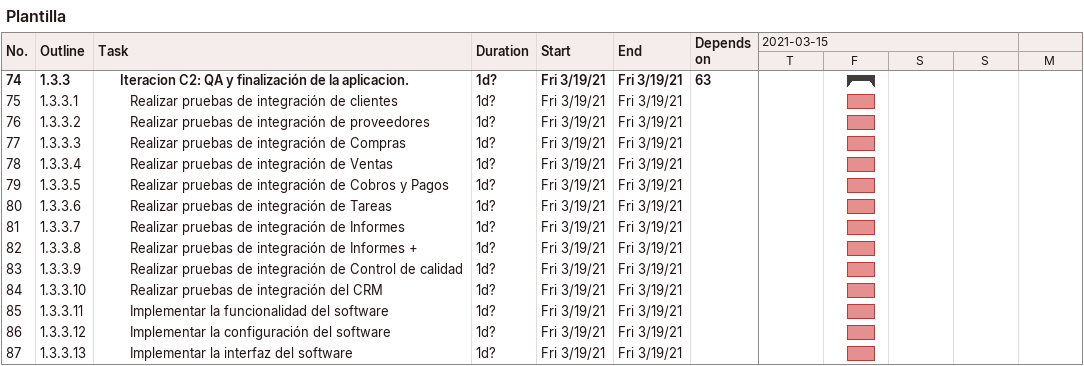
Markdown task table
Plantilla

| ID | WBS | Task | Duration | Start | Finish | Predecessors |
|---|---|---|---|---|---|---|
| 74 | 1.3.3 | **Iteracion C2: QA y finalización de la aplicacion.** | 1d? | 2021-03-19 | 2021-03-19 | 63 |
| 75 | 1.3.3.1 | Realizar pruebas de integración de clientes | 1d? | 2021-03-19 | 2021-03-19 |  |
| 76 | 1.3.3.2 | Realizar pruebas de integración de proveedores | 1d? | 2021-03-19 | 2021-03-19 |  |
| 77 | 1.3.3.3 | Realizar pruebas de integración de Compras | 1d? | 2021-03-19 | 2021-03-19 |  |
| 78 | 1.3.3.4 | Realizar pruebas de integración de Ventas | 1d? | 2021-03-19 | 2021-03-19 |  |
| 79 | 1.3.3.5 | Realizar pruebas de integración de Cobros y Pagos | 1d? | 2021-03-19 | 2021-03-19 |  |
| 80 | 1.3.3.6 | Realizar pruebas de integración de Tareas | 1d? | 2021-03-19 | 2021-03-19 |  |
| 81 | 1.3.3.7 | Realizar pruebas de integración de Informes | 1d? | 2021-03-19 | 2021-03-19 |  |
| 82 | 1.3.3.8 | Realizar pruebas de integración de Informes + | 1d? | 2021-03-19 | 2021-03-19 |  |
| 83 | 1.3.3.9 | Realizar pruebas de integración de Control de calidad | 1d? | 2021-03-19 | 2021-03-19 |  |
| 84 | 1.3.3.10 | Realizar pruebas de integración del CRM | 1d? | 2021-03-19 | 2021-03-19 |  |
| 85 | 1.3.3.11 | Implementar la funcionalidad del software | 1d? | 2021-03-19 | 2021-03-19 |  |
| 86 | 1.3.3.12 | Implementar la configuración del software | 1d? | 2021-03-19 | 2021-03-19 |  |
| 87 | 1.3.3.13 | Implementar la interfaz del software | 1d? | 2021-03-19 | 2021-03-19 |  |
